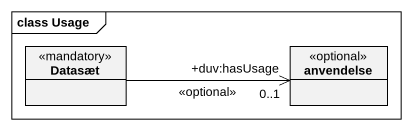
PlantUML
@startuml
mainframe class Usage
hide circle
hide empty members
class Datasæt <<mandatory>>
class anvendelse <<optional>>
Datasæt -right-> "+duv:hasUsage\n0..1" anvendelse : <<optional>>
@enduml
